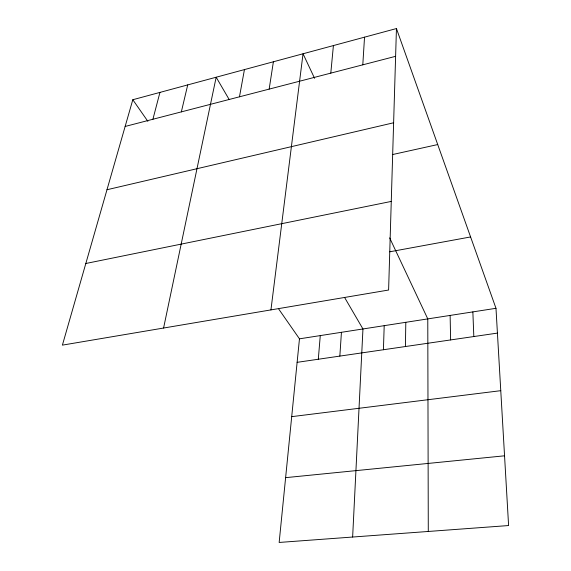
<?xml version="1.0" encoding="UTF-8"?>
<svg xmlns="http://www.w3.org/2000/svg" width="571" height="571" viewBox="0 0 571 571"><rect width="100%" height="100%" fill="white"/><g stroke="black" fill="none" stroke-linecap="round" stroke-linejoin="round"><path stroke-width="0.86" d="M405.431 346.526L405.803 322.308M396.445 28.55L388.608 290.025L62.403 345.127L132.807 99.732L396.445 28.55L495.985 308.304L508.597 525.548L279.155 542.45L299.468 338.824L278.769 309.125M383.419 349.745L384.204 325.663M352.635 537.033L362.956 328.967L344.884 297.976M362.792 64.837L364.534 37.165M339.845 356.097L341.437 332.308M318.304 359.245L320.274 335.591M330.795 73.131L333.407 45.566M270.94 309.903L303.037 53.767L314.571 78.298M269.162 89.112L273.388 61.775M239.47 96.813L244.438 69.591M163.584 328.032L216.166 77.221L229.092 99.39M181.342 111.88L187.723 84.901M152.907 119.253L159.944 92.402M125.142 126.455L395.61 56.322M106.984 189.736L393.619 122.772M392.869 154.484L437.721 144.556M85.821 263.495L391.263 201.42M389.679 251.811L470.597 236.944M299.468 338.824L495.985 308.304M297.12 362.335L497.427 333.1M291.702 416.652L500.767 390.678M285.621 477.656L504.55 455.808M132.807 99.732L147.853 121.316M389.658 237.886L427.779 318.896L428.286 531.465M472.859 311.902L473.823 336.547M450.126 315.428L450.626 339.931"/></g></svg>
